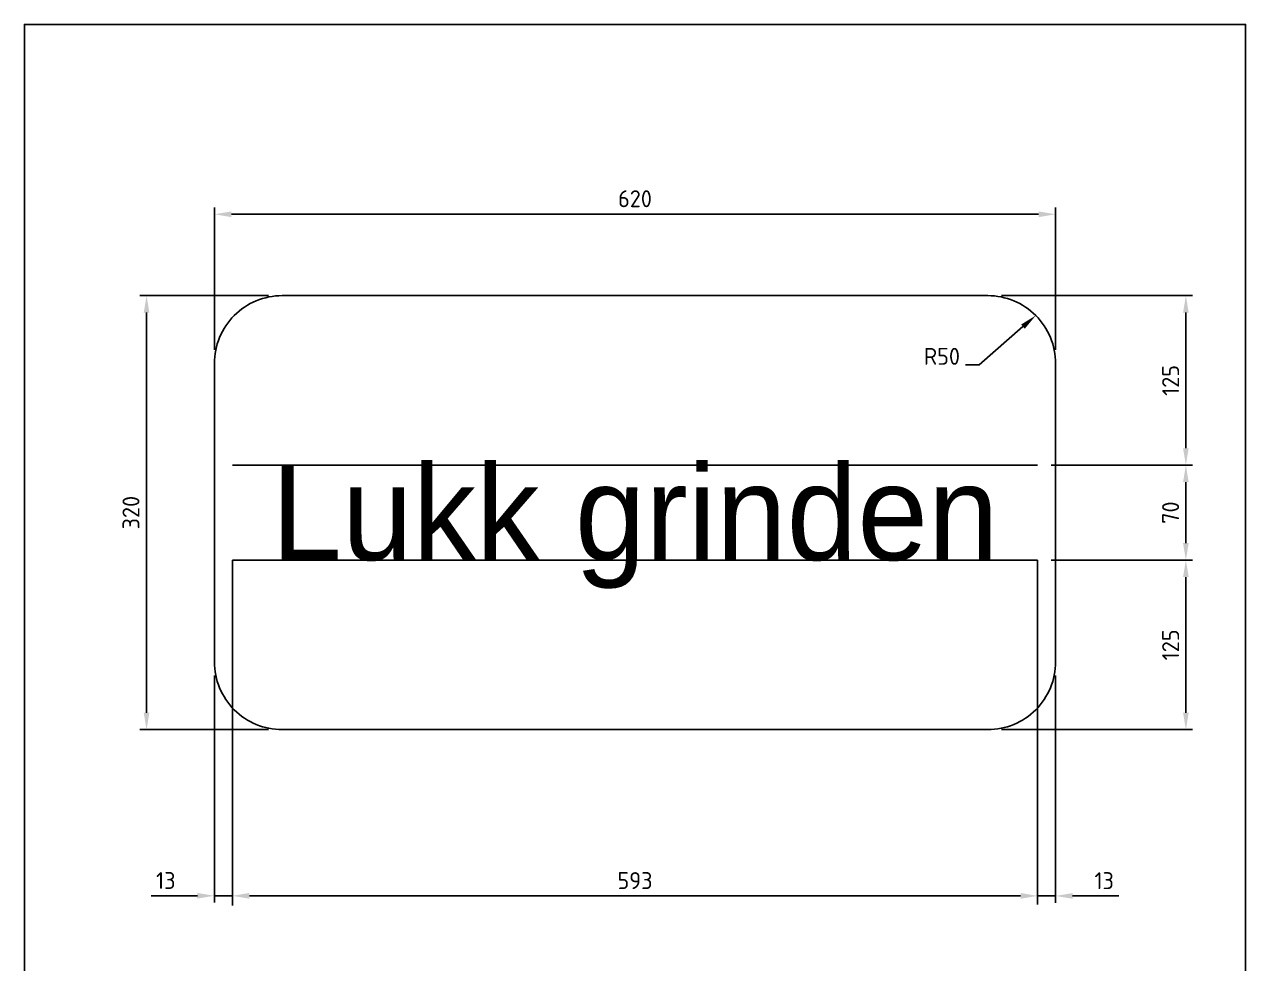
# Model space of a CAD drawing. Header units: millimetres. Extents: x 0 to 900, y 0 to 1385.
# Drawn here: x 0 to 900, y 692 to 1385 of the extents above; entities that cross this region are included whole.
import ezdxf
from ezdxf import colors
from ezdxf.entities.mleader import LeaderData, LeaderLine
from ezdxf.enums import TextEntityAlignment as Align
from ezdxf.math import Vec2, Vec3

# ---------------------------------------------------------------- set-up
doc = ezdxf.new("R2010")
doc.units = ezdxf.units.MM
for name, color, linetype in [('DIM-ISO_1-10', 4, 'Continuous'), ('RAMME', 7, 'Continuous'), ('Skilt tekst', 7, 'Continuous')]:
    doc.layers.add(name, color=color, linetype=linetype)
doc.layers.add('Hjelpelinjer', color=41, linetype='Continuous', plot=False)
doc.styles.add('ISO25', font='ISO3098.shx')
doc.styles.add('NSB Myriad Semibold', font='Myrsmbd.ttf')
doc.dimstyles.new('DIM-ISO_1-5', dxfattribs={"dimscale": 5, "dimtxt": 2.5, "dimasz": 2.5, "dimexe": 1, "dimexo": 2, "dimgap": 1, "dimtad": 1, "dimdec": 0, "dimdsep": 46, "dimtxsty": 'ISO25', "dimcen": 0, "dimclrd": 256, "dimclre": 256, "dimclrt": 2, "dimadec": 0, "dimazin": 0, "dimtp": 0.1, "dimtm": 0.1, "dimtfac": 0.71, "dimtdec": 0, "dimtmove": 0, "dimatfit": 3, "dimfxl": 1, "dimtzin": 0, "dimarcsym": 0})

# ---------------------------------------------------------------- blocks, each defined once
blk = doc.blocks.new('*D8')
at = {"layer": 'Defpoints', "color": 0, "transparency": 16777216}
for p in [(190, 1185), (90, 865), (190, 865)]:
    blk.add_point(p, dxfattribs=at)
at = {"layer": 'DIM-ISO_1-10', "lineweight": -2, "transparency": 16777216}
for p, q in [((180, 1185), (85, 1185)), ((90, 1172.5), (90, 877.5)), ((180, 865), (85, 865))]:
    blk.add_line(p, q, dxfattribs=at)
at = {"layer": 'DIM-ISO_1-10', "transparency": 16777216}
for points in [[(87.92, 1172.5), (92.08, 1172.5), (90, 1185)], [(87.92, 877.5), (92.08, 877.5), (90, 865)]]:
    blk.add_solid(points, dxfattribs=at)
at = {"layer": 'DIM-ISO_1-10', "color": 2, "transparency": 16777216, "insert": (78.53, 1025), "char_height": 12.5, "attachment_point": 5, "rotation": 90, "style": 'ISO25'}
blk.add_mtext('320', dxfattribs=at)
blk = doc.blocks.new('*D9')
at = {"layer": 'Defpoints', "color": 0, "transparency": 16777216}
for p in [(760, 1245), (140, 1135), (760, 1135)]:
    blk.add_point(p, dxfattribs=at)
at = {"layer": 'DIM-ISO_1-10', "lineweight": -2, "transparency": 16777216}
for p, q in [((140, 1145), (140, 1250)), ((152.5, 1245), (747.5, 1245)), ((760, 1145), (760, 1250))]:
    blk.add_line(p, q, dxfattribs=at)
at = {"layer": 'DIM-ISO_1-10', "transparency": 16777216}
for points in [[(152.5, 1247.08), (152.5, 1242.92), (140, 1245)], [(747.5, 1247.08), (747.5, 1242.92), (760, 1245)]]:
    blk.add_solid(points, dxfattribs=at)
at = {"layer": 'DIM-ISO_1-10', "color": 2, "transparency": 16777216, "insert": (450, 1256.47), "char_height": 12.5, "attachment_point": 5, "style": 'ISO25'}
blk.add_mtext('620', dxfattribs=at)
blk = doc.blocks.new('*D10')
at = {"layer": 'Defpoints', "color": 0, "transparency": 16777216}
for p in [(746.67, 742.45), (746.67, 742.45), (153.33, 735.28)]:
    blk.add_point(p, dxfattribs=at)
at = {"layer": 'DIM-ISO_1-10', "lineweight": -2, "transparency": 16777216}
for p, q in [((153.33, 745.28), (153.33, 747.45)), ((746.67, 752.45), (746.67, 747.45)), ((165.83, 742.45), (734.17, 742.45))]:
    blk.add_line(p, q, dxfattribs=at)
at = {"layer": 'DIM-ISO_1-10', "transparency": 16777216}
for points in [[(165.83, 744.53), (165.83, 740.36), (153.33, 742.45)], [(734.17, 744.53), (734.17, 740.36), (746.67, 742.45)]]:
    blk.add_solid(points, dxfattribs=at)
at = {"layer": 'DIM-ISO_1-10', "color": 2, "transparency": 16777216, "insert": (450, 753.7), "char_height": 12.5, "attachment_point": 5, "style": 'ISO25'}
blk.add_mtext('593', dxfattribs=at)
blk = doc.blocks.new('*D11')
at = {"layer": 'Defpoints', "color": 0, "transparency": 16777216}
for p in [(746.67, 990), (856, 990), (710, 865)]:
    blk.add_point(p, dxfattribs=at)
at = {"layer": 'DIM-ISO_1-10', "lineweight": -2, "transparency": 16777216}
for p, q in [((756.67, 990), (861, 990)), ((856, 877.5), (856, 977.5)), ((720, 865), (861, 865))]:
    blk.add_line(p, q, dxfattribs=at)
at = {"layer": 'DIM-ISO_1-10', "transparency": 16777216}
for points in [[(853.92, 977.5), (858.09, 977.5), (856, 990)], [(853.92, 877.5), (858.09, 877.5), (856, 865)]]:
    blk.add_solid(points, dxfattribs=at)
at = {"layer": 'DIM-ISO_1-10', "color": 2, "transparency": 16777216, "insert": (844.75, 927.5), "char_height": 12.5, "attachment_point": 5, "rotation": 90, "style": 'ISO25'}
blk.add_mtext('125', dxfattribs=at)
blk = doc.blocks.new('*D12')
at = {"layer": 'Defpoints', "color": 0, "transparency": 16777216}
for p in [(746.67, 1060), (856, 1060), (746.67, 990)]:
    blk.add_point(p, dxfattribs=at)
at = {"layer": 'DIM-ISO_1-10', "lineweight": -2, "transparency": 16777216}
for p, q in [((756.67, 1060), (861, 1060)), ((856, 1002.5), (856, 1047.5)), ((756.67, 990), (861, 990))]:
    blk.add_line(p, q, dxfattribs=at)
at = {"layer": 'DIM-ISO_1-10', "transparency": 16777216}
for points in [[(853.92, 1047.5), (858.09, 1047.5), (856, 1060)], [(853.92, 1002.5), (858.09, 1002.5), (856, 990)]]:
    blk.add_solid(points, dxfattribs=at)
at = {"layer": 'DIM-ISO_1-10', "color": 2, "transparency": 16777216, "insert": (844.75, 1025), "char_height": 12.5, "attachment_point": 5, "rotation": 90, "style": 'ISO25'}
blk.add_mtext('70', dxfattribs=at)
blk = doc.blocks.new('*D13')
at = {"layer": 'Defpoints', "color": 0, "transparency": 16777216}
for p in [(710, 1185), (856, 1185), (746.67, 1060)]:
    blk.add_point(p, dxfattribs=at)
at = {"layer": 'DIM-ISO_1-10', "lineweight": -2, "transparency": 16777216}
for p, q in [((720, 1185), (861, 1185)), ((856, 1072.5), (856, 1172.5)), ((756.67, 1060), (861, 1060))]:
    blk.add_line(p, q, dxfattribs=at)
at = {"layer": 'DIM-ISO_1-10', "transparency": 16777216}
for points in [[(853.92, 1172.5), (858.09, 1172.5), (856, 1185)], [(853.92, 1072.5), (858.09, 1072.5), (856, 1060)]]:
    blk.add_solid(points, dxfattribs=at)
at = {"layer": 'DIM-ISO_1-10', "color": 2, "transparency": 16777216, "insert": (844.75, 1122.5), "char_height": 12.5, "attachment_point": 5, "rotation": 90, "style": 'ISO25'}
blk.add_mtext('125', dxfattribs=at)
blk = doc.blocks.new('*D14')
at = {"layer": 'Defpoints', "color": 0, "transparency": 16777216}
for p in [(760, 915), (746.67, 742.39), (760, 742.39)]:
    blk.add_point(p, dxfattribs=at)
at = {"layer": 'DIM-ISO_1-10', "lineweight": -2, "transparency": 16777216}
for p, q in [((760, 905), (760, 737.39)), ((746.67, 752.39), (746.67, 747.39)), ((734.17, 742.39), (721.67, 742.39)), ((746.67, 742.39), (760, 742.39)), ((772.5, 742.39), (806.61, 742.39))]:
    blk.add_line(p, q, dxfattribs=at)
at = {"layer": 'DIM-ISO_1-10', "transparency": 16777216}
for points in [[(734.17, 744.47), (734.17, 740.31), (746.67, 742.39)], [(772.5, 744.47), (772.5, 740.31), (760, 742.39)]]:
    blk.add_solid(points, dxfattribs=at)
at = {"layer": 'DIM-ISO_1-10', "color": 2, "transparency": 16777216, "insert": (795.8, 753.64), "char_height": 12.5, "attachment_point": 5, "style": 'ISO25'}
blk.add_mtext('13', dxfattribs=at)
blk = doc.blocks.new('*D15')
at = {"layer": 'Defpoints', "color": 0, "transparency": 16777216}
for p in [(140, 915), (140, 742.49), (153.33, 737.55)]:
    blk.add_point(p, dxfattribs=at)
at = {"layer": 'DIM-ISO_1-10', "lineweight": -2, "transparency": 16777216}
for p, q in [((140, 905), (140, 737.49)), ((153.33, 747.55), (153.33, 747.49)), ((127.5, 742.49), (93.39, 742.49)), ((153.33, 742.49), (140, 742.49)), ((165.83, 742.49), (178.33, 742.49))]:
    blk.add_line(p, q, dxfattribs=at)
at = {"layer": 'DIM-ISO_1-10', "transparency": 16777216}
for points in [[(127.5, 744.57), (127.5, 740.41), (140, 742.49)], [(165.83, 744.57), (165.83, 740.41), (153.33, 742.49)]]:
    blk.add_solid(points, dxfattribs=at)
at = {"layer": 'DIM-ISO_1-10', "color": 2, "transparency": 16777216, "insert": (104.2, 753.74), "char_height": 12.5, "attachment_point": 5, "style": 'ISO25'}
blk.add_mtext('13', dxfattribs=at)

msp = doc.modelspace()

# ---------------------------------------------------------------- linework, layer by layer
msp.add_lwpolyline([(760, 1135, 0.414214), (710, 1185), (190, 1185, 0.414214), (140, 1135), (140, 915, 0.414214), (190, 865), (710, 865, 0.414214), (760, 915)], format="xyb", close=True)
at = {"layer": 'DIM-ISO_1-10'}
for p, q in [((153.33, 990), (153.33, 735.28)), ((746.67, 990), (746.67, 736.1))]:
    msp.add_line(p, q, dxfattribs=at)
at = {"layer": 'Hjelpelinjer'}
for p, q in [((153.33, 1060), (746.67, 1060)), ((153.33, 990), (746.67, 990))]:
    msp.add_line(p, q, dxfattribs=at)
at = {"layer": 'RAMME'}
msp.add_lwpolyline([(0, 0), (900, 0), (900, 1385), (0, 1385)], close=True, dxfattribs=at)

# ---------------------------------------------------------------- texts
at = {"layer": 'Skilt tekst', "color": 7, "lineweight": 70, "style": 'NSB Myriad Semibold'}
msp.add_text('Lukk grinden', height=70, dxfattribs=at).set_placement((450, 1025), align=Align.MIDDLE_CENTER)

# ---------------------------------------------------------------- dimensions: what is measured, and where the dimension line sits
at = {"layer": 'DIM-ISO_1-10'}
for base, p1, p2, picture, middle in [((760, 1245), (140, 1135), (760, 1135), '*D9', (450, 1256.47)), ((746.67, 742.45), (153.33, 735.28), (746.67, 742.45), '*D10', (450, 753.7))]:
    dim = msp.add_linear_dim(base=base, p1=p1, p2=p2, dimstyle='DIM-ISO_1-5', dxfattribs=at)
    dim.commit()
    dim.dimension.update_dxf_attribs({"geometry": picture, "text_midpoint": middle})
for base, p1, p2, picture, middle in [((90, 865), (190, 1185), (190, 865), '*D8', (78.53, 1025)), ((856, 1185), (746.67, 1060), (710, 1185), '*D13', (844.75, 1122.5)), ((856, 1060), (746.67, 990), (746.67, 1060), '*D12', (844.75, 1025)), ((856, 990), (710, 865), (746.67, 990), '*D11', (844.75, 927.5))]:
    dim = msp.add_linear_dim(base=base, p1=p1, p2=p2, angle=90, dimstyle='DIM-ISO_1-5', dxfattribs=at)
    dim.commit()
    dim.dimension.update_dxf_attribs({"geometry": picture, "text_midpoint": middle})
for base, p1, p2, picture, middle in [((140, 742.49), (153.33, 737.55), (140, 915), '*D15', (104.2, 742.49)), ((760, 742.39), (746.67, 742.39), (760, 915), '*D14', (795.8, 742.39))]:
    dim = msp.add_linear_dim(base=base, p1=p1, p2=p2, dimstyle='DIM-ISO_1-5', dxfattribs=at)
    dim.commit()
    dim.dimension.update_dxf_attribs({"geometry": picture, "text_midpoint": middle, "dimtype": 160})

# ---------------------------------------------------------------- leaders
ml = msp.add_multileader_mtext('Standard', dxfattribs=at)
ml.set_content('R50', color=2, style='ISO25')
ml.set_leader_properties()
ml.build(insert=Vec2(0, 0))
ml.multileader.update_dxf_attribs({"text_left_attachment_type": 7, "text_right_attachment_type": 7, "text_top_attachment_type": 10, "text_bottom_attachment_type": 10, "dogleg_length": 2, "arrow_head_size": 12.5, "scale": 5})
ctx = ml.context
ctx.base_point, ctx.scale, ctx.char_height, ctx.arrow_head_size, ctx.landing_gap_size, ctx.plane_origin = Vec3(655.34, 1134.01), 5, 12.5, 12.5, 7.5, Vec3(751.98, 838.36)
ctx.left_attachment, ctx.right_attachment, ctx.top_attachment, ctx.bottom_attachment = 7, 7, 10, 10
notes = []
notes.append((ctx, [(1, (1, 1, 0), (703.55, 1134.01), (-1, 0), 10, [(0, [(745.36, 1170.36)], 0, [])])]))
ctx.mtext.insert, ctx.mtext.flow_direction = Vec3(662.84, 1146.51), 5
for ctx, leaders in notes:
    for number, flags, end, landing, length, lines in leaders:
        leader = LeaderData()
        leader.index, (leader.has_last_leader_line, leader.has_dogleg_vector, leader.attachment_direction) = number, flags
        leader.last_leader_point, leader.dogleg_vector, leader.dogleg_length = Vec3(end), Vec3(landing), length
        for number, points, colour, breaks in lines:
            line = LeaderLine()
            line.index, line.vertices, line.color, line.breaks = number, Vec3.list(points), colors.encode_raw_color(colour), breaks
            leader.lines.append(line)
        ctx.leaders.append(leader)

doc.saveas('drawing.dxf')
